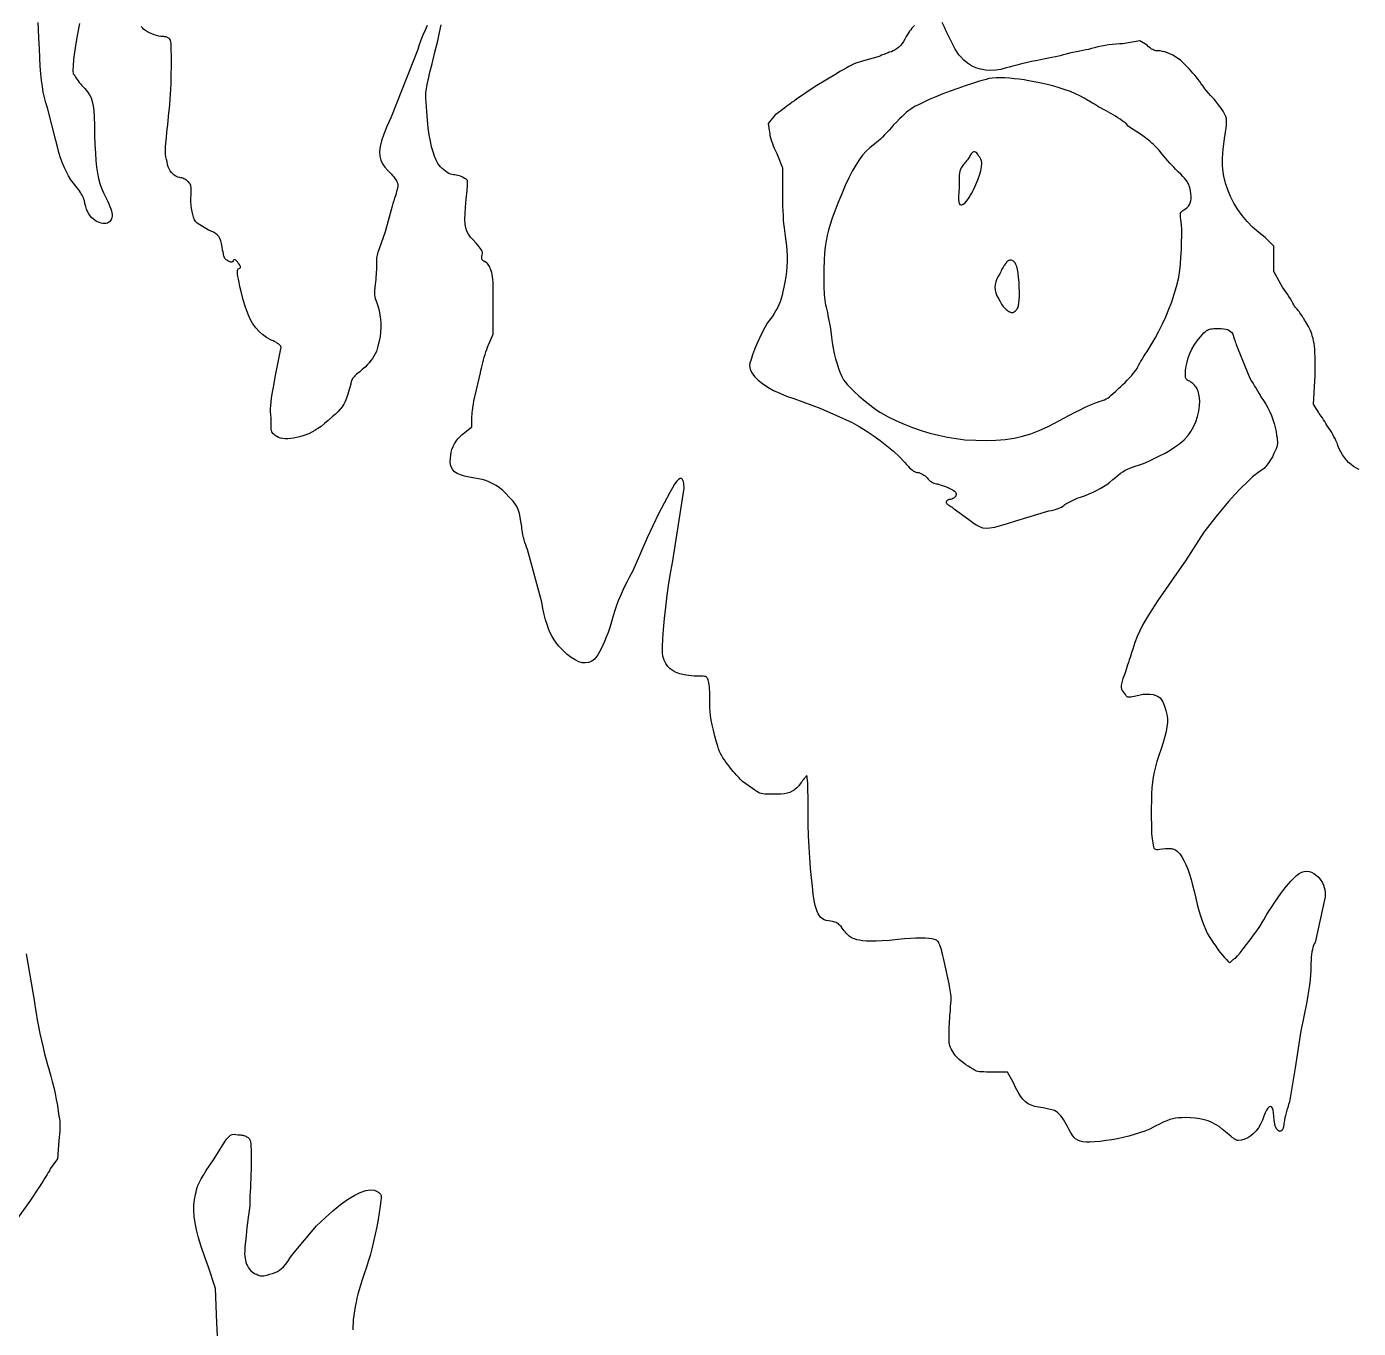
# Model space of a CAD drawing. Extents: x 0.1 to 14.4, y 0 to 16.2.
# Drawn here: x 3.623 to 6.431, y 8.661 to 11.405 of the extents above; entities that cross this region are included whole.
import ezdxf

# ---------------------------------------------------------------- set-up
doc = ezdxf.new("R2010")
doc.units = 0
doc.layers.get('0').update_dxf_attribs({"color": 5, "linetype": 'CONTINUOUS'})
doc.layers.add('1', color=1, linetype='CONTINUOUS')

msp = doc.modelspace()

# ---------------------------------------------------------------- linework, layer by layer
at = {"linetype": 'CONTINUOUS'}
msp.add_lwpolyline([(5.6456, 11.2943), (5.6316, 11.2904), (5.6168, 11.2858), (5.6015, 11.2807), (5.5858, 11.2753), (5.5702, 11.2695), (5.5548, 11.2636), (5.54, 11.2576), (5.526, 11.2516), (5.5131, 11.2458), (5.5015, 11.2402), (5.4963, 11.2375), (5.4916, 11.2347), (5.4871, 11.2317), (5.4827, 11.2285), (5.4782, 11.2248), (5.4736, 11.2208), (5.4687, 11.2162), (5.4633, 11.2109), (5.4572, 11.205), (5.4505, 11.1982), (5.4459, 11.1928), (5.4412, 11.1875), (5.4364, 11.1823), (5.4318, 11.1774), (5.4272, 11.1727), (5.4228, 11.1684), (5.4186, 11.1645), (5.4148, 11.1611), (5.4114, 11.1583), (5.4084, 11.1562), (5.4005, 11.1502), (5.3928, 11.1431), (5.3854, 11.1347), (5.3781, 11.1249), (5.3709, 11.1137), (5.3636, 11.101), (5.3564, 11.0867), (5.3489, 11.0706), (5.3413, 11.0528), (5.3333, 11.033), (5.3267, 11.0163), (5.3213, 11.0017), (5.3168, 10.9886), (5.3133, 10.9766), (5.3104, 10.9651), (5.3083, 10.9535), (5.3066, 10.9412), (5.3053, 10.9277), (5.3042, 10.9125), (5.3033, 10.8949), (5.3033, 10.884), (5.3033, 10.8744), (5.3034, 10.8661), (5.3035, 10.8587), (5.3037, 10.8521), (5.304, 10.846), (5.3043, 10.8403), (5.3048, 10.8346), (5.3055, 10.8289), (5.3063, 10.8228), (5.3073, 10.8188), (5.3084, 10.814), (5.3097, 10.8085), (5.311, 10.8026), (5.3123, 10.7962), (5.3137, 10.7895), (5.315, 10.7827), (5.3162, 10.7759), (5.3173, 10.7692), (5.3183, 10.7628), (5.3195, 10.751), (5.3211, 10.7392), (5.3232, 10.7275), (5.3257, 10.716), (5.3285, 10.705), (5.3315, 10.6944), (5.3348, 10.6846), (5.3382, 10.6756), (5.3418, 10.6676), (5.3453, 10.6607), (5.3483, 10.6562), (5.3535, 10.6503), (5.3603, 10.6433), (5.3685, 10.6355), (5.3776, 10.6273), (5.3873, 10.6189), (5.3971, 10.6109), (5.4066, 10.6034), (5.4156, 10.5968), (5.4234, 10.5916), (5.4392, 10.5829), (5.4557, 10.5747), (5.4729, 10.5672), (5.4905, 10.5603), (5.5086, 10.5541), (5.527, 10.5486), (5.5455, 10.5438), (5.564, 10.5399), (5.5824, 10.5368), (5.6006, 10.5345), (5.6241, 10.5332), (5.646, 10.5328), (5.6665, 10.5334), (5.686, 10.5351), (5.7046, 10.5379), (5.7226, 10.5419), (5.7401, 10.5471), (5.7575, 10.5536), (5.775, 10.5614), (5.7928, 10.5706), (5.808, 10.579), (5.8215, 10.5862), (5.8333, 10.5924), (5.8437, 10.5977), (5.8529, 10.6021), (5.8609, 10.6058), (5.8681, 10.6089), (5.8745, 10.6115), (5.8804, 10.6137), (5.8859, 10.6156), (5.8893, 10.6165), (5.8925, 10.6176), (5.8956, 10.6188), (5.8988, 10.6204), (5.902, 10.6224), (5.9056, 10.6249), (5.9095, 10.6281), (5.9139, 10.632), (5.9191, 10.6369), (5.9249, 10.6426), (5.9295, 10.6465), (5.9342, 10.6508), (5.9388, 10.6553), (5.9434, 10.66), (5.9478, 10.6648), (5.952, 10.6694), (5.9557, 10.6739), (5.959, 10.678), (5.9618, 10.6816), (5.964, 10.6847), (5.9658, 10.6884), (5.9679, 10.6922), (5.97, 10.6961), (5.9722, 10.7), (5.9745, 10.7038), (5.9767, 10.7076), (5.9789, 10.7112), (5.9811, 10.7147), (5.9831, 10.7179), (5.985, 10.7207), (5.9938, 10.7345), (6.0022, 10.7488), (6.0102, 10.7635), (6.0178, 10.7785), (6.0248, 10.7939), (6.0313, 10.8096), (6.0372, 10.8255), (6.0424, 10.8415), (6.0471, 10.8577), (6.0511, 10.8739), (6.0528, 10.8812), (6.0543, 10.8918), (6.0556, 10.9049), (6.0566, 10.9196), (6.0574, 10.9351), (6.058, 10.9504), (6.0582, 10.9648), (6.0582, 10.9775), (6.0578, 10.9875), (6.0571, 10.994), (6.0563, 10.999), (6.0557, 11.0031), (6.0554, 11.0066), (6.0555, 11.0096), (6.0559, 11.012), (6.0568, 11.0141), (6.0583, 11.0159), (6.0602, 11.0176), (6.0628, 11.0193), (6.0661, 11.021), (6.0694, 11.0238), (6.0722, 11.0269), (6.0744, 11.0302), (6.0762, 11.0338), (6.0773, 11.0379), (6.078, 11.0424), (6.0781, 11.0474), (6.0776, 11.053), (6.0766, 11.0592), (6.0751, 11.0661), (6.0741, 11.0695), (6.0728, 11.0727), (6.0712, 11.0758), (6.0693, 11.0789), (6.0668, 11.0822), (6.0638, 11.0857), (6.0602, 11.0897), (6.056, 11.0941), (6.0509, 11.0992), (6.045, 11.1051), (6.0413, 11.109), (6.0372, 11.1133), (6.033, 11.1179), (6.0287, 11.1227), (6.0244, 11.1276), (6.0202, 11.1326), (6.0161, 11.1374), (6.0124, 11.142), (6.009, 11.1463), (6.006, 11.1502), (6.0024, 11.1537), (5.9988, 11.157), (5.9953, 11.1601), (5.9918, 11.1631), (5.9884, 11.1659), (5.985, 11.1685), (5.9818, 11.171), (5.9787, 11.1732), (5.9758, 11.1753), (5.973, 11.1772), (5.9459, 11.1952), (5.9437, 11.198), (5.9407, 11.2009), (5.9371, 11.204), (5.9329, 11.2071), (5.9283, 11.2102), (5.9235, 11.2134), (5.9185, 11.2165), (5.9135, 11.2195), (5.9086, 11.2224), (5.9039, 11.2252), (5.8985, 11.228), (5.8932, 11.2309), (5.888, 11.2338), (5.883, 11.2367), (5.8784, 11.2395), (5.8741, 11.2421), (5.8702, 11.2444), (5.8668, 11.2465), (5.864, 11.2481), (5.8619, 11.2492), (5.8528, 11.2545), (5.8436, 11.2594), (5.8339, 11.264), (5.8235, 11.2684), (5.8123, 11.2725), (5.8, 11.2765), (5.7864, 11.2803), (5.7713, 11.284), (5.7545, 11.2877), (5.7357, 11.2913), (5.7257, 11.293), (5.7154, 11.2945), (5.7051, 11.2957), (5.6949, 11.2967), (5.6851, 11.2973), (5.6756, 11.2976), (5.6668, 11.2974), (5.6588, 11.2969), (5.6517, 11.2958)], close=True, dxfattribs=at)
at = {"layer": '1', "linetype": 'CONTINUOUS'}
for points in [[(3.7344, 11.4123), (3.7302, 11.3904), (3.7267, 11.3701), (3.7239, 11.3518), (3.7219, 11.3359), (3.7207, 11.3227), (3.7203, 11.3127), (3.7207, 11.3063), (3.7217, 11.3051), (3.7229, 11.3035), (3.7242, 11.3015), (3.7258, 11.2991), (3.7275, 11.2965), (3.7294, 11.2938), (3.7314, 11.2909), (3.7337, 11.288), (3.7361, 11.2851), (3.7387, 11.2823), (3.7453, 11.2748), (3.7508, 11.2682), (3.7552, 11.2619), (3.7586, 11.2552), (3.7613, 11.2477), (3.7632, 11.2388), (3.7645, 11.2279), (3.7653, 11.2143), (3.7657, 11.1976), (3.7658, 11.1772), (3.7667, 11.1569), (3.7677, 11.1389), (3.7689, 11.1231), (3.7703, 11.109), (3.7721, 11.0965), (3.7744, 11.0851), (3.7772, 11.0745), (3.7807, 11.0646), (3.7848, 11.0548), (3.7898, 11.045), (3.7931, 11.0382), (3.7959, 11.032), (3.7982, 11.0264), (3.8001, 11.0214), (3.8014, 11.0169), (3.8023, 11.0128), (3.8028, 11.0092), (3.8029, 11.0058), (3.8025, 11.0028), (3.8018, 11), (3.7999, 10.9968), (3.7978, 10.9942), (3.7955, 10.9923), (3.793, 10.991), (3.7902, 10.9902), (3.7871, 10.9901), (3.7837, 10.9904), (3.7801, 10.9912), (3.7761, 10.9924), (3.7718, 10.994), (3.7675, 10.9968), (3.7635, 10.9998), (3.7599, 11.0032), (3.7566, 11.0068), (3.7538, 11.0109), (3.7512, 11.0154), (3.7491, 11.0204), (3.7473, 11.026), (3.7458, 11.0322), (3.7447, 11.039), (3.7437, 11.0417), (3.7426, 11.0445), (3.7412, 11.0472), (3.7397, 11.05), (3.738, 11.0529), (3.7361, 11.0559), (3.734, 11.059), (3.7318, 11.0622), (3.7293, 11.0655), (3.7267, 11.0691), (3.7214, 11.0756), (3.7163, 11.0828), (3.7114, 11.0906), (3.7067, 11.099), (3.7023, 11.1081), (3.6982, 11.1179), (3.6943, 11.1285), (3.6908, 11.1399), (3.6876, 11.1521), (3.6847, 11.1652), (3.6667, 11.2342), (3.6633, 11.245), (3.6605, 11.2559), (3.658, 11.2672), (3.656, 11.2791), (3.6543, 11.292), (3.6528, 11.3062), (3.6516, 11.322), (3.6505, 11.3396), (3.6496, 11.3593), (3.6486, 11.3814), (3.6478, 11.3991), (3.6472, 11.4145)], [(4.4673, 11.408), (4.4627, 11.3977), (4.4582, 11.3872), (4.4541, 11.3768), (4.4505, 11.3668), (4.4474, 11.3574), (4.3904, 11.2132), (4.3823, 11.1947), (4.3759, 11.1786), (4.3713, 11.1646), (4.3684, 11.1525), (4.3671, 11.1419), (4.3675, 11.1326), (4.3694, 11.1242), (4.3729, 11.1165), (4.3779, 11.1093), (4.3844, 11.1021), (4.3879, 11.0986), (4.3912, 11.0952), (4.3942, 11.0919), (4.397, 11.0887), (4.3994, 11.0856), (4.4015, 11.0824), (4.4031, 11.0792), (4.4044, 11.076), (4.4051, 11.0726), (4.4054, 11.0691), (4.4052, 11.0677), (4.4047, 11.0653), (4.404, 11.0621), (4.4029, 11.0582), (4.4017, 11.0537), (4.4002, 11.0487), (4.3986, 11.0435), (4.397, 11.038), (4.3952, 11.0325), (4.3934, 11.027), (4.3784, 10.973), (4.3664, 10.9369), (4.3647, 10.9334), (4.3634, 10.9301), (4.3624, 10.9269), (4.3617, 10.9238), (4.3611, 10.9208), (4.3607, 10.9179), (4.3605, 10.9151), (4.3604, 10.9123), (4.3604, 10.9096), (4.3604, 10.9069), (4.3604, 10.9039), (4.3603, 10.9005), (4.3603, 10.8966), (4.3602, 10.8924), (4.36, 10.8878), (4.3597, 10.8829), (4.3593, 10.8778), (4.3588, 10.8726), (4.3582, 10.8673), (4.3574, 10.8619), (4.3566, 10.8552), (4.3563, 10.8494), (4.3562, 10.8444), (4.3564, 10.8399), (4.357, 10.836), (4.3578, 10.8322), (4.3589, 10.8286), (4.3601, 10.825), (4.3617, 10.8211), (4.3634, 10.8168), (4.3658, 10.8072), (4.3677, 10.7979), (4.369, 10.7889), (4.3697, 10.78), (4.3697, 10.771), (4.3692, 10.7619), (4.368, 10.7524), (4.3662, 10.7425), (4.3636, 10.732), (4.3604, 10.7207), (4.3576, 10.7155), (4.3548, 10.7105), (4.3518, 10.7058), (4.3486, 10.7012), (4.345, 10.6967), (4.3409, 10.6922), (4.3363, 10.6876), (4.3311, 10.6829), (4.3251, 10.6779), (4.3183, 10.6727), (4.3165, 10.6709), (4.3148, 10.669), (4.3131, 10.6672), (4.3115, 10.6653), (4.3101, 10.6633), (4.3088, 10.6612), (4.3078, 10.659), (4.307, 10.6567), (4.3065, 10.6543), (4.3063, 10.6517), (4.3029, 10.6401), (4.2999, 10.6303), (4.2971, 10.6222), (4.2943, 10.6152), (4.2913, 10.6092), (4.2879, 10.6039), (4.284, 10.5988), (4.2794, 10.5938), (4.2739, 10.5885), (4.2673, 10.5826), (4.2587, 10.575), (4.2509, 10.5684), (4.2436, 10.5627), (4.2369, 10.5578), (4.2305, 10.5537), (4.2242, 10.5502), (4.218, 10.5472), (4.2117, 10.5446), (4.2052, 10.5425), (4.1982, 10.5405), (4.1919, 10.5389), (4.1857, 10.5377), (4.1796, 10.5368), (4.1737, 10.5364), (4.1682, 10.5364), (4.163, 10.5369), (4.1582, 10.5378), (4.1539, 10.5392), (4.1502, 10.5411), (4.1471, 10.5435), (4.1447, 10.5453), (4.1428, 10.547), (4.1412, 10.5489), (4.1401, 10.551), (4.1393, 10.5537), (4.1387, 10.557), (4.1384, 10.561), (4.1382, 10.566), (4.1382, 10.5722), (4.1381, 10.5796), (4.1374, 10.5866), (4.1371, 10.5932), (4.1371, 10.5999), (4.1374, 10.6068), (4.1381, 10.6141), (4.1392, 10.6222), (4.1407, 10.6312), (4.1425, 10.6415), (4.1446, 10.6532), (4.1471, 10.6667), (4.1592, 10.7297), (4.159, 10.7307), (4.1584, 10.7319), (4.1575, 10.7332), (4.1561, 10.7346), (4.1543, 10.7361), (4.152, 10.7377), (4.1493, 10.7394), (4.1461, 10.7412), (4.1424, 10.743), (4.1381, 10.7447), (4.1288, 10.7503), (4.1203, 10.7562), (4.1128, 10.7628), (4.106, 10.7703), (4.0998, 10.7789), (4.0942, 10.7889), (4.0891, 10.8004), (4.0842, 10.8137), (4.0796, 10.8292), (4.0751, 10.8468), (4.0726, 10.8575), (4.0707, 10.8663), (4.0692, 10.8733), (4.0682, 10.8789), (4.0676, 10.8833), (4.0673, 10.8866), (4.0673, 10.8893), (4.0677, 10.8913), (4.0683, 10.8931), (4.0691, 10.8949), (4.0707, 10.8957), (4.072, 10.8964), (4.0728, 10.8971), (4.0734, 10.8978), (4.0736, 10.8986), (4.0734, 10.8996), (4.0728, 10.9009), (4.072, 10.9025), (4.0707, 10.9045), (4.0691, 10.9069), (4.0674, 10.9093), (4.0658, 10.9113), (4.0644, 10.9127), (4.0631, 10.9136), (4.0619, 10.914), (4.0609, 10.914), (4.0598, 10.9136), (4.0589, 10.9128), (4.058, 10.9115), (4.0571, 10.9099), (4.0561, 10.9092), (4.0552, 10.9088), (4.0543, 10.9087), (4.0533, 10.9088), (4.0522, 10.9092), (4.051, 10.9097), (4.0497, 10.9104), (4.0483, 10.9112), (4.0468, 10.912), (4.045, 10.9129), (4.0434, 10.9139), (4.0421, 10.9151), (4.041, 10.9165), (4.0401, 10.9182), (4.0394, 10.92), (4.0388, 10.9222), (4.0382, 10.9247), (4.0376, 10.9274), (4.0369, 10.9305), (4.036, 10.9339), (4.035, 10.9415), (4.0338, 10.9481), (4.0322, 10.9538), (4.0302, 10.9587), (4.0278, 10.9628), (4.0248, 10.9664), (4.0212, 10.9694), (4.0169, 10.9719), (4.0119, 10.9741), (4.006, 10.976), (3.982, 10.991), (3.9794, 10.9942), (3.977, 10.9984), (3.9748, 11.0034), (3.973, 11.0091), (3.9715, 11.0154), (3.9703, 11.0221), (3.9695, 11.0292), (3.9692, 11.0364), (3.9693, 11.0438), (3.97, 11.0511), (3.97, 11.056), (3.9699, 11.0602), (3.9698, 11.0637), (3.9696, 11.0666), (3.9692, 11.0691), (3.9687, 11.0712), (3.9679, 11.073), (3.9669, 11.0747), (3.9656, 11.0763), (3.964, 11.0781), (3.9629, 11.0791), (3.9615, 11.0802), (3.9599, 11.0814), (3.9581, 11.0825), (3.9561, 11.0837), (3.954, 11.0848), (3.9519, 11.0857), (3.9498, 11.0864), (3.9478, 11.0869), (3.9459, 11.0871), (3.9416, 11.0883), (3.9377, 11.0899), (3.9341, 11.0921), (3.9308, 11.0948), (3.9279, 11.098), (3.9254, 11.1016), (3.9232, 11.1056), (3.9214, 11.11), (3.92, 11.1149), (3.9189, 11.1201), (3.9174, 11.1255), (3.9163, 11.131), (3.9158, 11.1369), (3.9156, 11.1436), (3.9159, 11.1513), (3.9165, 11.1603), (3.9175, 11.171), (3.9187, 11.1837), (3.9202, 11.1987), (3.9219, 11.2162), (3.9228, 11.2239), (3.9237, 11.2326), (3.9245, 11.2421), (3.9253, 11.2522), (3.9261, 11.2628), (3.9267, 11.2737), (3.9272, 11.2849), (3.9276, 11.2962), (3.9278, 11.3073), (3.9279, 11.3183), (3.9279, 11.3331), (3.9279, 11.3453), (3.9278, 11.3552), (3.9275, 11.363), (3.9272, 11.369), (3.9266, 11.3735), (3.9259, 11.3766), (3.9249, 11.3789), (3.9236, 11.3803), (3.9219, 11.3814), (3.9209, 11.3822), (3.9198, 11.3828), (3.9186, 11.3834), (3.9173, 11.3837), (3.9159, 11.384), (3.9146, 11.3842), (3.9133, 11.3843), (3.912, 11.3844), (3.9109, 11.3844), (3.9099, 11.3844), (3.906, 11.3847), (3.9015, 11.3854), (3.8967, 11.3866), (3.8916, 11.3881), (3.8866, 11.39), (3.8818, 11.3922), (3.8773, 11.3945), (3.8734, 11.3971), (3.8702, 11.3997), (3.8679, 11.4024), (3.8645, 11.4058)], [(5.4948, 11.4078), (5.4917, 11.4049), (5.4891, 11.402), (5.4867, 11.399), (5.4845, 11.3959), (5.4823, 11.3924), (5.48, 11.3886), (5.4775, 11.3844), (5.4747, 11.3792), (5.4717, 11.3743), (5.4686, 11.3699), (5.4652, 11.3658), (5.4617, 11.3622), (5.458, 11.3591), (5.4541, 11.3564), (5.4501, 11.3542), (5.4459, 11.3525), (5.4414, 11.3514), (5.4395, 11.3505), (5.4372, 11.3496), (5.4348, 11.3486), (5.4323, 11.3477), (5.4298, 11.3468), (5.4274, 11.346), (5.4252, 11.3451), (5.4232, 11.3441), (5.4216, 11.3432), (5.4204, 11.3423), (5.3874, 11.3333), (5.3828, 11.3323), (5.378, 11.3308), (5.373, 11.329), (5.3677, 11.3269), (5.3622, 11.3243), (5.3565, 11.3214), (5.3504, 11.3182), (5.3441, 11.3146), (5.3374, 11.3106), (5.3303, 11.3063), (5.2853, 11.2793), (5.2462, 11.2523), (5.2416, 11.2493), (5.2367, 11.2459), (5.2316, 11.2423), (5.2265, 11.2385), (5.2215, 11.2346), (5.2166, 11.2309), (5.2121, 11.2273), (5.2079, 11.2241), (5.2043, 11.2214), (5.2012, 11.2192), (5.1862, 11.2012), (5.1892, 11.1832), (5.1894, 11.1802), (5.1899, 11.1768), (5.1907, 11.1729), (5.1919, 11.1686), (5.1933, 11.164), (5.195, 11.1592), (5.197, 11.1541), (5.1992, 11.1489), (5.2016, 11.1435), (5.2042, 11.1381), (5.2162, 11.1081), (5.2162, 11.048), (5.2163, 11.0373), (5.2165, 11.0269), (5.2169, 11.0168), (5.2175, 11.0072), (5.2181, 10.9981), (5.2188, 10.9897), (5.2196, 10.9819), (5.2204, 10.975), (5.2213, 10.969), (5.2222, 10.964), (5.2238, 10.9539), (5.2251, 10.9435), (5.2259, 10.9329), (5.2264, 10.922), (5.2264, 10.911), (5.2259, 10.9), (5.225, 10.8889), (5.2236, 10.8778), (5.2217, 10.8667), (5.2192, 10.8559), (5.2174, 10.8473), (5.2155, 10.8394), (5.2135, 10.8322), (5.2112, 10.8255), (5.2087, 10.8191), (5.2058, 10.8128), (5.2025, 10.8066), (5.1986, 10.8003), (5.1943, 10.7937), (5.1892, 10.7868), (5.1844, 10.78), (5.1791, 10.771), (5.1735, 10.7604), (5.1679, 10.7486), (5.1625, 10.7365), (5.1576, 10.7245), (5.1534, 10.7133), (5.1501, 10.7036), (5.1479, 10.6958), (5.1471, 10.6907), (5.1484, 10.6833), (5.1519, 10.6757), (5.1576, 10.668), (5.1652, 10.6603), (5.1745, 10.6528), (5.1854, 10.6455), (5.1976, 10.6386), (5.211, 10.6323), (5.2252, 10.6266), (5.2402, 10.6216), (5.2973, 10.6006), (5.3363, 10.5826), (5.3495, 10.5773), (5.3634, 10.5706), (5.3779, 10.5626), (5.3927, 10.5535), (5.4077, 10.5435), (5.4224, 10.5328), (5.4367, 10.5216), (5.4503, 10.51), (5.463, 10.4983), (5.4745, 10.4865), (5.478, 10.4823), (5.4813, 10.4785), (5.4845, 10.4753), (5.4874, 10.4726), (5.4902, 10.4703), (5.4928, 10.4685), (5.4953, 10.4672), (5.4975, 10.4662), (5.4996, 10.4657), (5.5015, 10.4655), (5.5025, 10.4654), (5.5037, 10.4651), (5.505, 10.4647), (5.5065, 10.464), (5.5083, 10.4632), (5.5102, 10.4622), (5.5122, 10.4611), (5.5145, 10.4597), (5.5169, 10.4582), (5.5195, 10.4565), (5.5214, 10.4538), (5.5235, 10.4514), (5.5256, 10.4492), (5.528, 10.4473), (5.5304, 10.4456), (5.5329, 10.4441), (5.5355, 10.443), (5.5382, 10.4421), (5.5408, 10.4416), (5.5435, 10.4414), (5.5512, 10.4388), (5.558, 10.4364), (5.5639, 10.4341), (5.569, 10.4319), (5.5732, 10.4298), (5.5766, 10.4278), (5.5793, 10.4259), (5.5811, 10.424), (5.5822, 10.4222), (5.5826, 10.4204), (5.5825, 10.4187), (5.5822, 10.4171), (5.5817, 10.4157), (5.5809, 10.4145), (5.58, 10.4133), (5.5787, 10.4122), (5.5771, 10.4112), (5.5753, 10.4102), (5.5731, 10.4093), (5.5706, 10.4084), (5.5689, 10.4083), (5.5673, 10.4081), (5.566, 10.4077), (5.5648, 10.4072), (5.5638, 10.4065), (5.563, 10.4058), (5.5624, 10.405), (5.5619, 10.4042), (5.5617, 10.4033), (5.5616, 10.4024), (5.5617, 10.4015), (5.5623, 10.4006), (5.5631, 10.3996), (5.5643, 10.3986), (5.5657, 10.3975), (5.5674, 10.3963), (5.5694, 10.3951), (5.5716, 10.3937), (5.574, 10.3921), (5.5766, 10.3904), (5.6096, 10.3664), (5.6179, 10.3599), (5.6251, 10.3548), (5.6318, 10.3512), (5.6384, 10.3489), (5.6456, 10.348), (5.6539, 10.3484), (5.6638, 10.3502), (5.6759, 10.3533), (5.6907, 10.3577), (5.7087, 10.3634), (5.7778, 10.3844), (5.7837, 10.3854), (5.789, 10.3865), (5.7937, 10.3878), (5.7978, 10.3892), (5.8014, 10.3908), (5.8046, 10.3924), (5.8073, 10.3941), (5.8098, 10.3958), (5.8119, 10.3976), (5.8138, 10.3994), (5.8378, 10.4114), (5.8467, 10.4142), (5.8552, 10.4172), (5.8633, 10.4204), (5.8712, 10.4239), (5.8788, 10.4276), (5.8861, 10.4315), (5.8931, 10.4358), (5.8999, 10.4403), (5.9065, 10.4452), (5.9129, 10.4505), (5.9189, 10.4555), (5.9243, 10.4599), (5.9293, 10.4637), (5.9341, 10.4671), (5.9388, 10.47), (5.9436, 10.4725), (5.9487, 10.4748), (5.9541, 10.4768), (5.9602, 10.4787), (5.967, 10.4805), (5.9774, 10.4845), (5.9885, 10.4893), (6, 10.4946), (6.0116, 10.5004), (6.0229, 10.5064), (6.0336, 10.5125), (6.0432, 10.5185), (6.0516, 10.5243), (6.0583, 10.5297), (6.0631, 10.5345), (6.0707, 10.5424), (6.0774, 10.5515), (6.0832, 10.5615), (6.0879, 10.5722), (6.0916, 10.5833), (6.0942, 10.5946), (6.0957, 10.6059), (6.096, 10.6168), (6.0952, 10.6271), (6.0931, 10.6366), (6.0914, 10.64), (6.0898, 10.6429), (6.0883, 10.6453), (6.0868, 10.6475), (6.0852, 10.6494), (6.0836, 10.6511), (6.0818, 10.6527), (6.0798, 10.6543), (6.0776, 10.6559), (6.0751, 10.6577), (6.0726, 10.6586), (6.0707, 10.6595), (6.0692, 10.6605), (6.068, 10.6616), (6.0672, 10.6629), (6.0666, 10.6644), (6.0663, 10.666), (6.0661, 10.6679), (6.0661, 10.6701), (6.0661, 10.6727), (6.0664, 10.6809), (6.0675, 10.6895), (6.0694, 10.6983), (6.072, 10.7072), (6.0755, 10.7162), (6.0797, 10.7252), (6.0847, 10.7341), (6.0907, 10.7429), (6.0974, 10.7515), (6.1051, 10.7598), (6.1076, 10.7622), (6.11, 10.7642), (6.1122, 10.7657), (6.1144, 10.7668), (6.1167, 10.7676), (6.1194, 10.7682), (6.1224, 10.7685), (6.126, 10.7687), (6.1302, 10.7688), (6.1351, 10.7688), (6.1411, 10.7687), (6.1463, 10.7683), (6.151, 10.7676), (6.155, 10.7666), (6.1584, 10.765), (6.1613, 10.7629), (6.1637, 10.7602), (6.1656, 10.7569), (6.1671, 10.7527), (6.1682, 10.7477), (6.1691, 10.7458), (6.17, 10.7435), (6.171, 10.7409), (6.172, 10.738), (6.173, 10.735), (6.1742, 10.7317), (6.1755, 10.7284), (6.1769, 10.7249), (6.1785, 10.7213), (6.1802, 10.7177), (6.1982, 10.6727), (6.2002, 10.668), (6.2027, 10.6631), (6.2055, 10.6579), (6.2086, 10.6527), (6.2117, 10.6475), (6.2149, 10.6424), (6.2179, 10.6375), (6.2207, 10.6328), (6.2232, 10.6285), (6.2252, 10.6246), (6.2305, 10.6173), (6.2353, 10.6096), (6.2397, 10.6016), (6.2438, 10.5935), (6.2474, 10.5852), (6.2505, 10.5768), (6.2532, 10.5684), (6.2554, 10.5601), (6.2571, 10.5517), (6.2583, 10.5435), (6.2591, 10.5386), (6.2596, 10.5343), (6.2599, 10.5304), (6.2598, 10.5268), (6.2594, 10.5233), (6.2585, 10.5195), (6.2571, 10.5154), (6.2551, 10.5107), (6.2525, 10.5051), (6.2492, 10.4985), (6.2466, 10.4942), (6.2442, 10.4902), (6.2419, 10.4866), (6.2397, 10.4834), (6.2376, 10.4805), (6.2356, 10.478), (6.2337, 10.4758), (6.2319, 10.474), (6.23, 10.4726), (6.2282, 10.4715), (6.2185, 10.4649), (6.2076, 10.456), (6.1958, 10.4452), (6.1832, 10.4327), (6.17, 10.4189), (6.1567, 10.404), (6.1432, 10.3883), (6.13, 10.3721), (6.1172, 10.3557), (6.1051, 10.3393), (6.0661, 10.2793), (6.0429, 10.2462), (6.0237, 10.2184), (6.0078, 10.1952), (5.995, 10.1757), (5.9846, 10.1592), (5.9763, 10.1448), (5.9697, 10.1318), (5.9642, 10.1194), (5.9594, 10.1067), (5.955, 10.0931), (5.9539, 10.0892), (5.9525, 10.0849), (5.9509, 10.0803), (5.9492, 10.0753), (5.9474, 10.0702), (5.9457, 10.065), (5.9439, 10.0598), (5.9424, 10.0547), (5.941, 10.0497), (5.9399, 10.045), (5.9367, 10.0375), (5.9341, 10.0308), (5.9323, 10.0251), (5.9311, 10.0201), (5.9306, 10.0158), (5.9306, 10.012), (5.9313, 10.0086), (5.9326, 10.0055), (5.9345, 10.0027), (5.9369, 10), (5.9386, 9.9976), (5.94, 9.9956), (5.9413, 9.9942), (5.9426, 9.9931), (5.9441, 9.9925), (5.9458, 9.9922), (5.9479, 9.9923), (5.9506, 9.9926), (5.9539, 9.9932), (5.958, 9.994), (5.9675, 9.9962), (5.9763, 9.9977), (5.9844, 9.9982), (5.9916, 9.998), (5.9981, 9.997), (6.0038, 9.9953), (6.0086, 9.9929), (6.0126, 9.9899), (6.0158, 9.9862), (6.018, 9.982), (6.022, 9.9725), (6.0249, 9.9636), (6.0268, 9.9551), (6.0278, 9.9467), (6.0278, 9.9381), (6.0269, 9.929), (6.0251, 9.9192), (6.0225, 9.9085), (6.0191, 9.8964), (6.015, 9.8829), (6.01, 9.8686), (6.0059, 9.8559), (6.0025, 9.8445), (5.9998, 9.8337), (5.9977, 9.8232), (5.9962, 9.8124), (5.9951, 9.8008), (5.9944, 9.788), (5.9941, 9.7735), (5.994, 9.7568), (5.994, 9.7456), (5.994, 9.7354), (5.9941, 9.7262), (5.9942, 9.718), (5.9944, 9.7106), (5.9946, 9.704), (5.995, 9.6982), (5.9955, 9.693), (5.9962, 9.6886), (5.997, 9.6847), (5.9978, 9.6799), (5.9986, 9.6762), (5.9996, 9.6736), (6.0009, 9.6718), (6.0026, 9.6708), (6.005, 9.6704), (6.0082, 9.6705), (6.0123, 9.671), (6.0175, 9.6718), (6.024, 9.6727), (6.0266, 9.6727), (6.0291, 9.6727), (6.0314, 9.6726), (6.0336, 9.6725), (6.0357, 9.6723), (6.0377, 9.672), (6.0396, 9.6716), (6.0414, 9.6711), (6.0432, 9.6705), (6.045, 9.6697), (6.0495, 9.6662), (6.054, 9.6612), (6.0584, 9.6548), (6.0627, 9.6472), (6.0668, 9.6385), (6.0708, 9.6288), (6.0745, 9.6182), (6.078, 9.6069), (6.0812, 9.595), (6.0841, 9.5826), (6.0876, 9.5679), (6.091, 9.5544), (6.0943, 9.542), (6.0976, 9.5306), (6.101, 9.5203), (6.1044, 9.5108), (6.108, 9.5022), (6.1118, 9.4943), (6.1158, 9.4871), (6.1201, 9.4805), (6.1248, 9.4733), (6.1297, 9.4663), (6.1346, 9.4595), (6.1395, 9.4532), (6.1441, 9.4474), (6.1484, 9.4424), (6.1522, 9.4383), (6.1554, 9.4351), (6.1577, 9.4331), (6.1592, 9.4324), (6.1601, 9.4326), (6.161, 9.4331), (6.1619, 9.4338), (6.163, 9.4347), (6.164, 9.4358), (6.1652, 9.437), (6.1665, 9.4382), (6.1679, 9.4393), (6.1695, 9.4405), (6.1712, 9.4414), (6.1755, 9.4461), (6.1812, 9.4528), (6.1877, 9.4609), (6.1949, 9.47), (6.2023, 9.4797), (6.2097, 9.4897), (6.2166, 9.4993), (6.2227, 9.5083), (6.2277, 9.5162), (6.2312, 9.5225), (6.2362, 9.531), (6.2418, 9.5402), (6.2479, 9.5497), (6.2543, 9.5593), (6.2609, 9.5687), (6.2673, 9.5777), (6.2735, 9.5859), (6.2792, 9.5931), (6.2842, 9.5991), (6.2883, 9.6036), (6.2944, 9.6102), (6.3003, 9.6155), (6.3058, 9.6196), (6.3112, 9.6225), (6.3164, 9.6242), (6.3216, 9.6248), (6.3267, 9.6242), (6.3318, 9.6224), (6.337, 9.6196), (6.3423, 9.6156), (6.3459, 9.6126), (6.3491, 9.6089), (6.3521, 9.6047), (6.3547, 9.6002), (6.357, 9.5953), (6.3588, 9.5903), (6.3601, 9.5852), (6.3608, 9.5802), (6.3609, 9.5752), (6.3604, 9.5706), (6.3393, 9.4745), (6.3376, 9.4715), (6.3361, 9.468), (6.3347, 9.464), (6.3336, 9.4595), (6.3326, 9.4546), (6.3318, 9.4492), (6.3311, 9.4433), (6.3307, 9.4371), (6.3304, 9.4305), (6.3303, 9.4234), (6.3301, 9.4156), (6.3296, 9.4065), (6.3286, 9.3961), (6.3273, 9.3845), (6.3255, 9.3716), (6.3232, 9.3575), (6.3205, 9.3421), (6.3173, 9.3254), (6.3136, 9.3075), (6.3093, 9.2883), (6.2973, 9.2102), (6.2853, 9.1381), (6.2835, 9.1326), (6.2817, 9.1268), (6.28, 9.121), (6.2785, 9.1152), (6.277, 9.1096), (6.2758, 9.1044), (6.2747, 9.0997), (6.274, 9.0957), (6.2735, 9.0924), (6.2733, 9.0901), (6.272, 9.0832), (6.2699, 9.0787), (6.2674, 9.0764), (6.2646, 9.0761), (6.2616, 9.0777), (6.2588, 9.081), (6.2562, 9.0859), (6.2542, 9.0921), (6.2528, 9.0996), (6.2523, 9.1081), (6.2519, 9.1154), (6.2509, 9.1211), (6.2494, 9.1251), (6.2474, 9.1276), (6.2451, 9.1284), (6.2425, 9.1276), (6.2397, 9.1251), (6.2369, 9.1211), (6.234, 9.1154), (6.2312, 9.1081), (6.2282, 9.0994), (6.2245, 9.0913), (6.2201, 9.0838), (6.2152, 9.0772), (6.2098, 9.0713), (6.204, 9.0664), (6.1977, 9.0624), (6.1912, 9.0595), (6.1843, 9.0577), (6.1772, 9.0571), (6.1754, 9.0572), (6.1735, 9.0578), (6.1715, 9.0587), (6.1694, 9.0599), (6.167, 9.0616), (6.1644, 9.0635), (6.1615, 9.0659), (6.1582, 9.0686), (6.1544, 9.0716), (6.1502, 9.0751), (6.1437, 9.081), (6.1368, 9.0863), (6.1295, 9.0908), (6.1219, 9.0947), (6.1137, 9.098), (6.1052, 9.1006), (6.0961, 9.1026), (6.0866, 9.104), (6.0766, 9.1048), (6.0661, 9.1051), (6.0584, 9.105), (6.0516, 9.1046), (6.0453, 9.1039), (6.0392, 9.1027), (6.033, 9.101), (6.0265, 9.0986), (6.0193, 9.0955), (6.0112, 9.0916), (6.0019, 9.0869), (5.991, 9.0811), (5.9801, 9.0768), (5.969, 9.0728), (5.9577, 9.0692), (5.9463, 9.066), (5.9347, 9.0631), (5.9229, 9.0605), (5.9109, 9.0584), (5.8987, 9.0566), (5.8864, 9.0551), (5.8739, 9.0541), (5.8647, 9.0534), (5.8567, 9.0534), (5.8499, 9.054), (5.844, 9.0554), (5.839, 9.0574), (5.8345, 9.0603), (5.8305, 9.0641), (5.8269, 9.0688), (5.8234, 9.0744), (5.8198, 9.0811), (5.8171, 9.0864), (5.8144, 9.0915), (5.8116, 9.0963), (5.8088, 9.1009), (5.8059, 9.1051), (5.803, 9.109), (5.7999, 9.1124), (5.7967, 9.1155), (5.7933, 9.1181), (5.7898, 9.1201), (5.7658, 9.1261), (5.7565, 9.1272), (5.7482, 9.1289), (5.741, 9.1312), (5.7345, 9.1343), (5.7286, 9.1385), (5.7232, 9.1439), (5.718, 9.1505), (5.713, 9.1587), (5.708, 9.1685), (5.7027, 9.1802), (5.6907, 9.2012), (5.6607, 9.2012), (5.6531, 9.2012), (5.6465, 9.2012), (5.6408, 9.2014), (5.6359, 9.2016), (5.6318, 9.202), (5.6282, 9.2025), (5.6252, 9.2033), (5.6227, 9.2043), (5.6205, 9.2056), (5.6186, 9.2072), (5.6132, 9.2101), (5.6079, 9.2133), (5.6027, 9.2167), (5.5978, 9.2203), (5.5931, 9.2241), (5.5888, 9.228), (5.5849, 9.2319), (5.5815, 9.2357), (5.5787, 9.2396), (5.5766, 9.2432), (5.5741, 9.2467), (5.5722, 9.2499), (5.5707, 9.2531), (5.5695, 9.2563), (5.5687, 9.2598), (5.5681, 9.2636), (5.5678, 9.2679), (5.5676, 9.2728), (5.5676, 9.2786), (5.5676, 9.2853), (5.5677, 9.2909), (5.5679, 9.2967), (5.5682, 9.3026), (5.5686, 9.3086), (5.5691, 9.3146), (5.5695, 9.3203), (5.5699, 9.3258), (5.5703, 9.3308), (5.5705, 9.3354), (5.5706, 9.3393), (5.5713, 9.346), (5.5717, 9.3518), (5.5718, 9.3569), (5.5717, 9.3614), (5.5713, 9.3656), (5.5708, 9.3696), (5.5701, 9.3736), (5.5693, 9.3778), (5.5685, 9.3823), (5.5676, 9.3874), (5.5556, 9.4414), (5.5546, 9.4467), (5.5534, 9.4518), (5.5522, 9.4566), (5.5509, 9.4611), (5.5495, 9.4651), (5.5482, 9.4687), (5.5469, 9.4718), (5.5457, 9.4743), (5.5445, 9.4762), (5.5435, 9.4775), (5.541, 9.4792), (5.5371, 9.4807), (5.5318, 9.4819), (5.5252, 9.4829), (5.5173, 9.4835), (5.5081, 9.4838), (5.4977, 9.4836), (5.4861, 9.4831), (5.4733, 9.482), (5.4595, 9.4805), (5.4418, 9.4789), (5.4267, 9.4779), (5.4137, 9.4773), (5.4027, 9.4772), (5.3934, 9.4775), (5.3855, 9.4781), (5.3788, 9.4791), (5.3731, 9.4803), (5.368, 9.4818), (5.3634, 9.4835), (5.3615, 9.4846), (5.3594, 9.486), (5.3573, 9.4877), (5.3551, 9.4896), (5.3529, 9.4917), (5.3506, 9.4941), (5.3484, 9.4966), (5.3463, 9.4992), (5.3442, 9.5018), (5.3423, 9.5045), (5.3398, 9.5078), (5.3375, 9.5104), (5.3354, 9.5125), (5.3335, 9.5141), (5.3315, 9.5154), (5.3294, 9.5164), (5.3271, 9.5172), (5.3246, 9.518), (5.3217, 9.5187), (5.3183, 9.5195), (5.3132, 9.5198), (5.3085, 9.5206), (5.3044, 9.5221), (5.3006, 9.5242), (5.2973, 9.527), (5.2943, 9.5305), (5.2917, 9.5348), (5.2893, 9.5399), (5.2872, 9.5458), (5.2853, 9.5526), (5.2834, 9.5631), (5.2814, 9.5766), (5.2794, 9.5926), (5.2774, 9.6109), (5.2755, 9.631), (5.2738, 9.6527), (5.2724, 9.6755), (5.2713, 9.6992), (5.2705, 9.7234), (5.2703, 9.7477), (5.2703, 9.7601), (5.2702, 9.772), (5.2702, 9.7831), (5.2701, 9.7934), (5.2699, 9.8026), (5.2696, 9.8104), (5.2692, 9.8169), (5.2687, 9.8217), (5.2681, 9.8248), (5.2673, 9.8258), (5.2671, 9.8256), (5.2666, 9.8251), (5.2658, 9.8243), (5.2648, 9.8231), (5.2635, 9.8217), (5.2621, 9.82), (5.2605, 9.818), (5.2588, 9.8158), (5.257, 9.8134), (5.2553, 9.8108), (5.2508, 9.805), (5.2464, 9.8002), (5.2419, 9.7964), (5.2371, 9.7933), (5.232, 9.7909), (5.2263, 9.7892), (5.2199, 9.788), (5.2127, 9.7873), (5.2045, 9.7869), (5.1952, 9.7868), (5.1887, 9.7868), (5.1833, 9.7869), (5.1789, 9.7871), (5.1752, 9.7876), (5.1719, 9.7883), (5.1688, 9.7894), (5.1656, 9.7909), (5.1621, 9.7929), (5.1581, 9.7955), (5.1532, 9.7988), (5.1321, 9.8138), (5.131, 9.815), (5.1293, 9.8166), (5.1272, 9.8188), (5.1248, 9.8214), (5.122, 9.8243), (5.1189, 9.8277), (5.1157, 9.8313), (5.1122, 9.8352), (5.1087, 9.8394), (5.1051, 9.8438), (5.1009, 9.8497), (5.0971, 9.8549), (5.0938, 9.8596), (5.0908, 9.864), (5.0882, 9.8682), (5.0859, 9.8726), (5.0837, 9.8773), (5.0818, 9.8824), (5.0799, 9.8882), (5.0781, 9.8949), (5.074, 9.9093), (5.0708, 9.922), (5.0682, 9.9332), (5.0663, 9.9434), (5.0649, 9.9527), (5.064, 9.9615), (5.0635, 9.97), (5.0632, 9.9786), (5.0631, 9.9875), (5.0631, 9.997), (5.063, 10.003), (5.0627, 10.0085), (5.0623, 10.0135), (5.0618, 10.0179), (5.0612, 10.0218), (5.0605, 10.0251), (5.0597, 10.0279), (5.0588, 10.0302), (5.0579, 10.0319), (5.0571, 10.033), (5.0567, 10.0338), (5.0557, 10.0345), (5.0541, 10.035), (5.0519, 10.0354), (5.0492, 10.0357), (5.046, 10.0358), (5.0425, 10.036), (5.0386, 10.036), (5.0344, 10.036), (5.03, 10.036), (5.0189, 10.0371), (5.009, 10.0387), (5.0003, 10.0408), (4.9925, 10.0435), (4.9857, 10.0469), (4.9799, 10.0512), (4.9748, 10.0563), (4.9706, 10.0625), (4.9669, 10.0697), (4.964, 10.0781), (4.9634, 10.0854), (4.9636, 10.0978), (4.9643, 10.1145), (4.9657, 10.1346), (4.9677, 10.1573), (4.9702, 10.1816), (4.9733, 10.2069), (4.9767, 10.2321), (4.9807, 10.2565), (4.985, 10.2793), (5.009, 10.4324), (5.0087, 10.4405), (5.0076, 10.4465), (5.0059, 10.4505), (5.0036, 10.4526), (5.0008, 10.4527), (4.9973, 10.4508), (4.9934, 10.4469), (4.989, 10.4411), (4.9842, 10.4332), (4.979, 10.4234), (4.955, 10.3784), (4.9309, 10.3273), (4.9009, 10.2583), (4.8941, 10.2455), (4.8881, 10.234), (4.8829, 10.2236), (4.8781, 10.2137), (4.8739, 10.2042), (4.87, 10.1947), (4.8663, 10.1849), (4.8628, 10.1744), (4.8594, 10.1629), (4.8559, 10.1502), (4.8522, 10.1388), (4.8487, 10.1282), (4.845, 10.1183), (4.8414, 10.1093), (4.8378, 10.101), (4.8342, 10.0935), (4.8306, 10.0869), (4.827, 10.0811), (4.8234, 10.0761), (4.8198, 10.0721), (4.8141, 10.0676), (4.808, 10.0648), (4.8013, 10.0637), (4.7943, 10.0643), (4.7868, 10.0664), (4.779, 10.0701), (4.7708, 10.0753), (4.7623, 10.0819), (4.7537, 10.0898), (4.7447, 10.0991), (4.7396, 10.1055), (4.7349, 10.1122), (4.7307, 10.1194), (4.7269, 10.1271), (4.7233, 10.1355), (4.7201, 10.1447), (4.7171, 10.1549), (4.7142, 10.1661), (4.7114, 10.1785), (4.7087, 10.1922), (4.6787, 10.3033), (4.6769, 10.308), (4.6751, 10.3129), (4.6734, 10.318), (4.6719, 10.3232), (4.6704, 10.3285), (4.6692, 10.3336), (4.6681, 10.3385), (4.6673, 10.3432), (4.6668, 10.3475), (4.6667, 10.3514), (4.6649, 10.3621), (4.6633, 10.3712), (4.6616, 10.3788), (4.6597, 10.3852), (4.6577, 10.3908), (4.6552, 10.3957), (4.6523, 10.4002), (4.6488, 10.4047), (4.6446, 10.4093), (4.6396, 10.4144), (4.6332, 10.4213), (4.6267, 10.4274), (4.6199, 10.4329), (4.613, 10.4377), (4.6059, 10.4418), (4.5986, 10.4453), (4.5911, 10.4482), (4.5834, 10.4505), (4.5756, 10.4523), (4.5676, 10.4535), (4.5558, 10.4554), (4.5458, 10.4575), (4.5374, 10.4601), (4.5306, 10.4631), (4.5252, 10.4666), (4.5211, 10.4708), (4.5183, 10.4756), (4.5166, 10.4813), (4.5161, 10.4879), (4.5165, 10.4955), (4.5169, 10.5018), (4.5179, 10.508), (4.5196, 10.5142), (4.5219, 10.5201), (4.5248, 10.5259), (4.5282, 10.5314), (4.5321, 10.5366), (4.5365, 10.5413), (4.5413, 10.5457), (4.5465, 10.5495), (4.5616, 10.5616), (4.5616, 10.5796), (4.5617, 10.5833), (4.5619, 10.5874), (4.5623, 10.5918), (4.5628, 10.5963), (4.5634, 10.601), (4.5642, 10.6057), (4.5649, 10.6105), (4.5658, 10.6153), (4.5667, 10.62), (4.5676, 10.6246), (4.5796, 10.6757), (4.5806, 10.6804), (4.5817, 10.6856), (4.583, 10.6911), (4.5844, 10.6969), (4.586, 10.7027), (4.5876, 10.7085), (4.5893, 10.7143), (4.591, 10.7198), (4.5928, 10.725), (4.5946, 10.7297), (4.6066, 10.7568), (4.6066, 10.8168), (4.6066, 10.8332), (4.6066, 10.8466), (4.6064, 10.8573), (4.6062, 10.8659), (4.6059, 10.8727), (4.6053, 10.8782), (4.6045, 10.8828), (4.6035, 10.8868), (4.6022, 10.8907), (4.6006, 10.8949), (4.5996, 10.8975), (4.5985, 10.8999), (4.5972, 10.9021), (4.5959, 10.9041), (4.5946, 10.9058), (4.5933, 10.9072), (4.5919, 10.9084), (4.5907, 10.9092), (4.5896, 10.9097), (4.5886, 10.9099), (4.587, 10.9107), (4.5857, 10.9115), (4.5846, 10.9121), (4.5839, 10.9128), (4.5833, 10.9137), (4.583, 10.9147), (4.5827, 10.9159), (4.5826, 10.9175), (4.5826, 10.9195), (4.5826, 10.9219), (4.5833, 10.9245), (4.5836, 10.9268), (4.5836, 10.9289), (4.5831, 10.931), (4.5822, 10.9332), (4.5808, 10.9355), (4.579, 10.9382), (4.5767, 10.9412), (4.5739, 10.9448), (4.5706, 10.9489), (4.564, 10.9557), (4.5586, 10.9618), (4.5543, 10.9677), (4.5511, 10.9739), (4.5488, 10.9809), (4.5474, 10.989), (4.5469, 10.9987), (4.5471, 11.0105), (4.548, 11.0248), (4.5495, 11.042), (4.5504, 11.0481), (4.551, 11.0536), (4.5515, 11.0586), (4.5519, 11.0631), (4.5522, 11.0672), (4.5524, 11.0708), (4.5525, 11.074), (4.5525, 11.0767), (4.5526, 11.0791), (4.5526, 11.0811), (4.5505, 11.0829), (4.548, 11.0846), (4.5451, 11.0863), (4.542, 11.0879), (4.5387, 11.0893), (4.5352, 11.0906), (4.5319, 11.0916), (4.5285, 11.0924), (4.5254, 11.0929), (4.5225, 11.0931), (4.5197, 11.0934), (4.5165, 11.0944), (4.5131, 11.096), (4.5096, 11.0981), (4.506, 11.1006), (4.5024, 11.1035), (4.4989, 11.1066), (4.4955, 11.11), (4.4924, 11.1135), (4.4895, 11.1171), (4.486, 11.124), (4.4827, 11.132), (4.4796, 11.1412), (4.4767, 11.1518), (4.4741, 11.1637), (4.4718, 11.177), (4.4697, 11.1919), (4.468, 11.2083), (4.4665, 11.2264), (4.4655, 11.2462), (4.4648, 11.2531), (4.4645, 11.2597), (4.4648, 11.2666), (4.4657, 11.2744), (4.4673, 11.2838), (4.4698, 11.2953), (4.4731, 11.3096), (4.4775, 11.3273), (4.4829, 11.3491), (4.4895, 11.3754), (4.4935, 11.3933), (4.4967, 11.4091)], [(6.4324, 10.4715), (6.4263, 10.4744), (6.4205, 10.4779), (6.4151, 10.4819), (6.4101, 10.4864), (6.4054, 10.4914), (6.4011, 10.4968), (6.3971, 10.5026), (6.3935, 10.5089), (6.3903, 10.5155), (6.3874, 10.5225), (6.3863, 10.5255), (6.3849, 10.5289), (6.3832, 10.5327), (6.3813, 10.5367), (6.3791, 10.5409), (6.3768, 10.5452), (6.3743, 10.5495), (6.3717, 10.5538), (6.3691, 10.5578), (6.3664, 10.5616), (6.3644, 10.5652), (6.3622, 10.569), (6.3597, 10.5729), (6.3572, 10.5767), (6.3547, 10.5803), (6.3523, 10.5838), (6.3501, 10.5871), (6.3481, 10.59), (6.3465, 10.5925), (6.3453, 10.5946), (6.3363, 10.6096), (6.3393, 10.6697), (6.3393, 10.6853), (6.3393, 10.6983), (6.3392, 10.709), (6.3389, 10.7179), (6.3386, 10.7252), (6.338, 10.7315), (6.3373, 10.7371), (6.3363, 10.7424), (6.335, 10.7478), (6.3333, 10.7538), (6.3323, 10.7574), (6.3309, 10.7613), (6.3293, 10.7651), (6.3274, 10.769), (6.3255, 10.7729), (6.3234, 10.7767), (6.3213, 10.7803), (6.3192, 10.7837), (6.3172, 10.7869), (6.3153, 10.7898), (6.3142, 10.7918), (6.3129, 10.794), (6.3112, 10.7965), (6.3094, 10.7991), (6.3074, 10.8018), (6.3054, 10.8045), (6.3033, 10.8071), (6.3012, 10.8096), (6.2992, 10.8118), (6.2973, 10.8138), (6.2961, 10.816), (6.2945, 10.8191), (6.2924, 10.8227), (6.29, 10.8269), (6.2872, 10.8315), (6.2841, 10.8363), (6.2808, 10.8413), (6.2774, 10.8463), (6.2739, 10.8512), (6.2703, 10.8559), (6.2523, 10.8889), (6.2523, 10.9129), (6.2523, 10.9429), (6.2342, 10.961), (6.2204, 10.9713), (6.2076, 10.9825), (6.1959, 10.9943), (6.1854, 11.0069), (6.1761, 11.0199), (6.1679, 11.0334), (6.1608, 11.0473), (6.1551, 11.0614), (6.1505, 11.0757), (6.1471, 11.0901), (6.1456, 11.098), (6.1446, 11.1055), (6.144, 11.113), (6.1439, 11.1207), (6.1441, 11.1288), (6.1448, 11.1374), (6.1457, 11.147), (6.147, 11.1577), (6.1484, 11.1696), (6.1502, 11.1832), (6.1517, 11.1915), (6.1526, 11.1987), (6.1528, 11.205), (6.1523, 11.2108), (6.1509, 11.2162), (6.1486, 11.2217), (6.1454, 11.2274), (6.1411, 11.2337), (6.1357, 11.2409), (6.1291, 11.2492), (6.1262, 11.2523), (6.1228, 11.256), (6.1191, 11.2601), (6.1151, 11.2647), (6.1111, 11.2695), (6.1071, 11.2745), (6.1032, 11.2797), (6.0994, 11.2847), (6.096, 11.2896), (6.0931, 11.2943), (6.0894, 11.2988), (6.0856, 11.3032), (6.0818, 11.3076), (6.078, 11.3117), (6.0743, 11.3157), (6.0708, 11.3194), (6.0676, 11.3227), (6.0647, 11.3257), (6.0621, 11.3283), (6.0601, 11.3303), (6.0553, 11.3346), (6.0501, 11.3386), (6.0447, 11.3421), (6.0391, 11.3453), (6.0334, 11.348), (6.0278, 11.3502), (6.0225, 11.352), (6.0175, 11.3533), (6.013, 11.3541), (6.009, 11.3544), (6.0064, 11.3544), (6.0039, 11.3547), (6.0015, 11.3552), (5.9993, 11.356), (5.997, 11.357), (5.9947, 11.3582), (5.9924, 11.3598), (5.9901, 11.3617), (5.9876, 11.3638), (5.985, 11.3664), (5.97, 11.3754), (5.9339, 11.3694), (5.9273, 11.3692), (5.9201, 11.3687), (5.9125, 11.3679), (5.9047, 11.3669), (5.8968, 11.3656), (5.889, 11.3642), (5.8814, 11.3626), (5.8743, 11.3609), (5.8677, 11.3591), (5.8619, 11.3574), (5.8561, 11.3564), (5.8498, 11.3552), (5.843, 11.3539), (5.836, 11.3525), (5.8288, 11.351), (5.8216, 11.3494), (5.8146, 11.3477), (5.8079, 11.3459), (5.8015, 11.3441), (5.7958, 11.3423), (5.7809, 11.3396), (5.767, 11.337), (5.7539, 11.3343), (5.7417, 11.3317), (5.7305, 11.3292), (5.7201, 11.3268), (5.7107, 11.3245), (5.7021, 11.3223), (5.6944, 11.3202), (5.6877, 11.3183), (5.6768, 11.3153), (5.6659, 11.3136), (5.655, 11.3131), (5.6444, 11.3138), (5.634, 11.3157), (5.6241, 11.3187), (5.6148, 11.323), (5.6062, 11.3283), (5.5984, 11.3348), (5.5916, 11.3423), (5.5885, 11.346), (5.5849, 11.3514), (5.5808, 11.3582), (5.5764, 11.3661), (5.5717, 11.375), (5.5669, 11.3845), (5.5622, 11.3944), (5.5577, 11.4043), (5.5534, 11.4141)], [(3.6216, 9.4505), (3.6396, 9.3483), (3.6409, 9.3375), (3.6427, 9.3251), (3.6451, 9.3115), (3.6479, 9.2971), (3.6509, 9.2823), (3.6541, 9.2675), (3.6574, 9.2531), (3.6607, 9.2395), (3.6638, 9.2271), (3.6667, 9.2162), (3.6687, 9.2104), (3.6712, 9.2024), (3.6739, 9.1925), (3.6768, 9.1812), (3.6798, 9.1689), (3.6827, 9.1561), (3.6853, 9.1432), (3.6876, 9.1306), (3.6894, 9.1188), (3.6907, 9.1081), (3.6915, 9.1058), (3.6921, 9.1025), (3.6926, 9.0984), (3.6928, 9.0936), (3.6929, 9.0882), (3.6928, 9.0824), (3.6926, 9.0762), (3.6921, 9.0699), (3.6915, 9.0634), (3.6907, 9.0571), (3.6877, 9.018), (3.6727, 8.997), (3.6707, 8.9932), (3.6684, 8.9892), (3.666, 8.985), (3.6633, 8.9807), (3.6607, 8.9764), (3.658, 8.9721), (3.6553, 8.9681), (3.6529, 8.9643), (3.6506, 8.9609), (3.6486, 8.958), (3.6306, 8.9309), (3.6006, 8.8889)], [(4.0249, 8.6448), (4.024, 8.6727), (4.021, 8.7447), (4.006, 8.7898), (3.9977, 8.8128), (3.9908, 8.8334), (3.9852, 8.8518), (3.9809, 8.8683), (3.9779, 8.8833), (3.976, 8.8968), (3.9752, 8.9093), (3.9755, 8.921), (3.9767, 8.9321), (3.979, 8.9429), (3.9799, 8.9481), (3.981, 8.9531), (3.9825, 8.958), (3.9845, 8.9633), (3.9872, 8.9692), (3.9909, 8.976), (3.9956, 8.984), (4.0016, 8.9935), (4.009, 9.0047), (4.018, 9.018), (4.027, 9.0327), (4.0343, 9.0444), (4.0402, 9.0534), (4.0451, 9.0602), (4.0492, 9.0649), (4.0528, 9.068), (4.0563, 9.0696), (4.06, 9.0701), (4.0641, 9.0698), (4.0691, 9.0691), (4.0717, 9.069), (4.0741, 9.0687), (4.0765, 9.0683), (4.0786, 9.0678), (4.0807, 9.0672), (4.0827, 9.0665), (4.0846, 9.0657), (4.0865, 9.0648), (4.0883, 9.064), (4.0901, 9.0631), (4.0917, 9.0613), (4.093, 9.0594), (4.094, 9.0571), (4.0948, 9.054), (4.0953, 9.0499), (4.0957, 9.0445), (4.0959, 9.0373), (4.096, 9.0283), (4.0961, 9.0169), (4.0961, 9.003), (4.096, 8.9946), (4.0958, 8.9856), (4.0954, 8.9763), (4.095, 8.9669), (4.0946, 8.9576), (4.0941, 8.9485), (4.0937, 8.9399), (4.0934, 8.932), (4.0932, 8.9249), (4.0931, 8.9189), (4.0898, 8.8942), (4.0873, 8.8736), (4.0853, 8.8568), (4.0839, 8.8433), (4.083, 8.8326), (4.0825, 8.8242), (4.0824, 8.8177), (4.0827, 8.8126), (4.0833, 8.8085), (4.0841, 8.8048), (4.0852, 8.8004), (4.0866, 8.7962), (4.0883, 8.7923), (4.0904, 8.7886), (4.0927, 8.7853), (4.0953, 8.7823), (4.0982, 8.7797), (4.1013, 8.7776), (4.1046, 8.7759), (4.1081, 8.7748), (4.1107, 8.7732), (4.1132, 8.7722), (4.1156, 8.7716), (4.1181, 8.7713), (4.1205, 8.7714), (4.123, 8.7718), (4.1257, 8.7723), (4.1286, 8.773), (4.1317, 8.7739), (4.1351, 8.7748), (4.1411, 8.7766), (4.1465, 8.7786), (4.1514, 8.7808), (4.1559, 8.7835), (4.1603, 8.7868), (4.1645, 8.7908), (4.1688, 8.7956), (4.1733, 8.8015), (4.178, 8.8085), (4.1832, 8.8168), (4.2342, 8.8769), (4.2519, 8.8939), (4.2687, 8.9089), (4.2846, 8.9218), (4.2996, 8.9325), (4.3134, 8.9411), (4.3261, 8.9474), (4.3376, 8.9513), (4.3476, 8.953), (4.3563, 8.9522), (4.3634, 8.9489), (4.3651, 8.9473), (4.3666, 8.9459), (4.3679, 8.9447), (4.3689, 8.9435), (4.3697, 8.9422), (4.3703, 8.9407), (4.3705, 8.939), (4.3705, 8.9368), (4.3701, 8.9342), (4.3694, 8.9309), (4.3681, 8.9185), (4.3662, 8.9047), (4.3638, 8.89), (4.361, 8.8748), (4.3577, 8.8592), (4.3542, 8.8438), (4.3506, 8.8288), (4.3468, 8.8146), (4.343, 8.8015), (4.3393, 8.7898), (4.3344, 8.7755), (4.3302, 8.763), (4.3267, 8.752), (4.3238, 8.7422), (4.3213, 8.7331), (4.3192, 8.7245), (4.3174, 8.716), (4.3157, 8.7072), (4.314, 8.6979), (4.3123, 8.6877), (4.3115, 8.6787), (4.3109, 8.6715), (4.3105, 8.6657), (4.3103, 8.6612), (4.3104, 8.6577)]]:
    msp.add_lwpolyline(points, dxfattribs=at)
for points in [[(5.6288, 11.1354), (5.627, 11.1379), (5.6252, 11.1398), (5.6234, 11.141), (5.6216, 11.1415), (5.6198, 11.1414), (5.618, 11.1407), (5.6162, 11.1394), (5.6144, 11.1376), (5.6126, 11.1351), (5.6116, 11.1333), (5.6105, 11.1312), (5.6092, 11.1291), (5.6078, 11.1269), (5.6062, 11.1246), (5.6046, 11.1224), (5.6029, 11.1202), (5.6012, 11.118), (5.5994, 11.116), (5.5976, 11.1141), (5.5952, 11.1107), (5.5932, 11.1074), (5.5917, 11.1041), (5.5905, 11.1007), (5.5897, 11.0968), (5.5892, 11.0925), (5.5888, 11.0874), (5.5887, 11.0814), (5.5886, 11.0744), (5.5886, 11.0661), (5.5879, 11.0561), (5.5875, 11.0479), (5.5876, 11.0413), (5.5881, 11.0363), (5.589, 11.0327), (5.5903, 11.0304), (5.5921, 11.0294), (5.5945, 11.0296), (5.5973, 11.0308), (5.6006, 11.033), (5.6053, 11.0385), (5.6101, 11.0455), (5.615, 11.0538), (5.6198, 11.0631), (5.6242, 11.0728), (5.6283, 11.0828), (5.6317, 11.0925), (5.6343, 11.1017), (5.636, 11.1101), (5.6366, 11.1171), (5.6365, 11.1189), (5.6363, 11.1207), (5.6359, 11.1224), (5.6354, 11.1241), (5.6348, 11.1258), (5.634, 11.1273), (5.6333, 11.1287), (5.6324, 11.13), (5.6315, 11.1311), (5.6306, 11.1321)], [(5.7068, 10.9071), (5.7048, 10.9097), (5.7027, 10.9116), (5.7004, 10.9127), (5.6982, 10.9133), (5.6959, 10.9132), (5.6937, 10.9125), (5.6916, 10.9112), (5.6896, 10.9093), (5.6877, 10.9069), (5.6867, 10.9058), (5.6856, 10.9044), (5.6843, 10.9027), (5.683, 10.9008), (5.6817, 10.8986), (5.6803, 10.8963), (5.679, 10.8938), (5.6778, 10.8912), (5.6767, 10.8886), (5.6757, 10.8859), (5.6716, 10.8797), (5.6685, 10.8736), (5.6662, 10.8676), (5.6649, 10.8617), (5.6644, 10.8559), (5.6649, 10.85), (5.6662, 10.8441), (5.6685, 10.8381), (5.6716, 10.8321), (5.6757, 10.8258), (5.6768, 10.8231), (5.6781, 10.8205), (5.6798, 10.8179), (5.6816, 10.8154), (5.6836, 10.8131), (5.6856, 10.8109), (5.6877, 10.809), (5.6898, 10.8073), (5.6918, 10.8059), (5.6937, 10.8048), (5.6954, 10.804), (5.697, 10.8034), (5.6984, 10.8029), (5.6997, 10.8026), (5.7008, 10.8026), (5.7019, 10.8026), (5.7029, 10.8029), (5.7039, 10.8034), (5.7048, 10.804), (5.7057, 10.8048), (5.7074, 10.8059), (5.7089, 10.8073), (5.7103, 10.8089), (5.7115, 10.8107), (5.7125, 10.8127), (5.7133, 10.8148), (5.7139, 10.8169), (5.7143, 10.8189), (5.7146, 10.8209), (5.7147, 10.8228), (5.7154, 10.8292), (5.7158, 10.8373), (5.7159, 10.8466), (5.7156, 10.8566), (5.7151, 10.8667), (5.7143, 10.8767), (5.7132, 10.8858), (5.7119, 10.8937), (5.7104, 10.8999), (5.7087, 10.9039)]]:
    msp.add_lwpolyline(points, close=True, dxfattribs=at)

doc.saveas('drawing.dxf')
